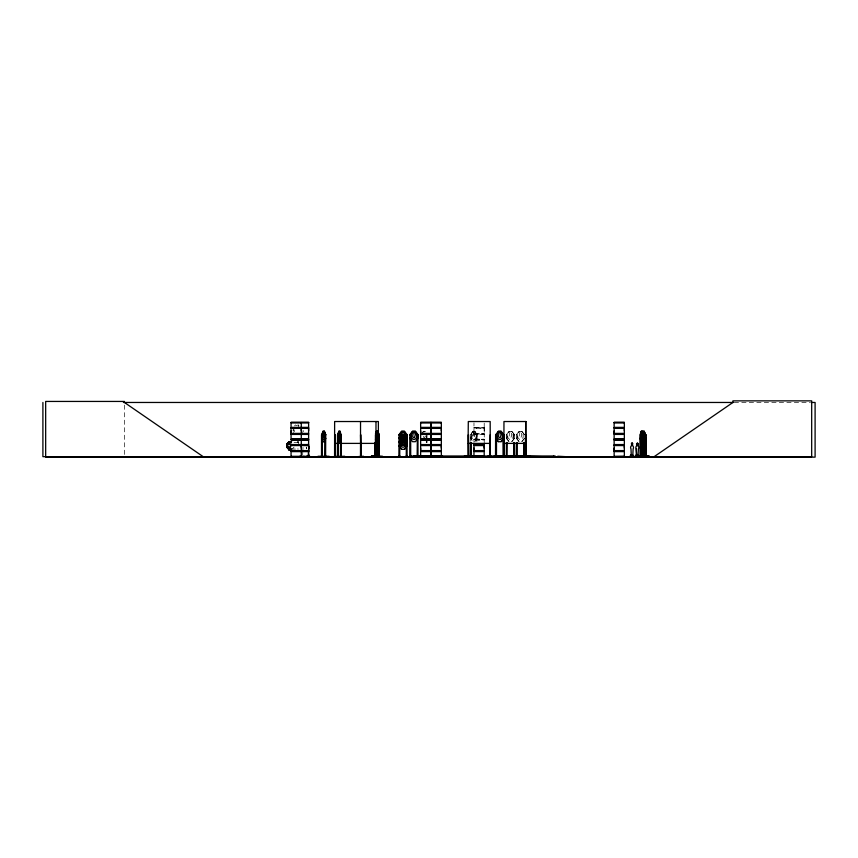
<?xml version="1.0" encoding="UTF-8"?>
<svg xmlns="http://www.w3.org/2000/svg" width="858" height="858" viewBox="0 0 858 858"><rect width="100%" height="100%" fill="white"/><g stroke="black" fill="none" stroke-linecap="round" stroke-linejoin="round"><path stroke-width="0.64" stroke-dasharray="4.29 3.22" d="M473.981 434.416L484.32 433.934L473.895 433.751L473.981 430.888M484.191 430.888L484.191 427.423L473.97 427.391L473.981 422.822M473.981 427.391L484.255 427.692M473.981 433.429L473.959 428.228L484.202 428.378L484.255 433.719M484.191 444.562L484.255 434.084M471.407 434.652L471.299 441.237M476.619 434.631L476.447 441.237M302.649 454.837L302.831 451.094M302.895 449.849L303.013 447.35M507.089 434.77L507.175 441.237M517.256 434.684L517.192 441.237M297.801 442.406L297.801 441.838M473.97 433.494L484.202 433.397M473.906 439.307L484.309 439.607L473.23 439.468L471.803 437.408L472.865 431.402L474.989 431.402L476.04 434.813L476.04 437.408L474.646 439.468M298.327 442.471L291.173 442.492M422.426 434.781L423.348 431.402M473.906 427.692L473.959 428.196M298.337 442.556L297.479 441.838M297.544 448.959L298.348 449.013M484.277 428.035L473.916 428.078M424.571 437.677L425.203 436.336M421.364 434.781L423.316 431.306M470.72 441.237L470.677 434.781L472.833 431.306L475.021 431.306L477.177 434.781L477.037 441.237M470.677 434.781L472.865 431.402M478.292 440.015L479.879 440.015M293.479 432.443L294.659 430.845L293.844 430.845A5.749 4.065 -90 0 1 293.983 429.354M302.424 432.443L303.668 430.845L302.863 430.845M511.786 441.623L514.478 438.213L514.564 434.781L511.829 431.306L509.051 431.306L506.317 434.781L506.317 438.245L509.051 441.709L511.829 441.709L514.564 438.245M521.814 441.623L524.495 438.213M524.592 438.245L521.857 441.709L519.079 441.709L516.344 438.245L516.344 434.781L519.079 431.306L521.857 431.306L524.592 434.781M292.439 448.916L294.069 447.093M513.781 434.77L514.457 434.813L514.457 441.237M734.244 402.466L809.802 402.466M423.251 431.306L425.225 431.306M423.284 431.402L425.193 431.402M511.786 431.402L509.094 431.402L507.754 434.813L507.754 437.408L509.555 439.468L511.347 439.468L513.116 437.408L513.116 434.813L511.786 431.402L514.478 434.813M521.814 431.402L519.122 431.402L517.771 434.813L517.771 437.408L519.573 439.468L521.374 439.468L523.144 437.408L523.144 434.813L521.814 431.402L524.495 434.813M423.884 431.853L424.571 431.853M484.202 434.416L473.97 434.416L473.981 442.288M471.289 434.77L470.538 434.813L470.538 441.237M517.117 434.77L516.452 434.813L516.452 441.237M507.175 434.813L506.435 434.813L506.435 441.237M477.048 438.213L474.967 441.709L472.779 441.709L470.624 438.245L472.833 441.709M473.959 439.253L484.212 439.253L473.981 439.124L473.991 440.004L484.191 440.015M291.173 449.045L298.327 449.066M513.749 434.534L513.717 441.237M298.101 441.752L298.069 442.556L298.048 441.838M516.43 438.213L519.122 441.623M506.402 438.213L509.094 441.623M474.967 431.306L477.177 434.781L476.276 434.813L476.276 441.237M423.348 436.336L423.949 437.677M484.202 427.391L484.202 422.522M476.855 434.813L476.855 441.237M427.048 434.781L426.984 438.213M426.984 438.663L426.984 442.524M426.78 438.663L426.78 442.524M426.469 436.089L426.469 439.95M426.265 438.663L426.265 442.524M426.115 434.813L426.115 437.408M298.38 424.946L298.38 427.37M298.305 441.752L298.38 444.562M124.431 405.105L124.431 455.351M293.114 430.845A6.885 4.869 -90 0 1 293.286 429.064M294.541 425.976A6.885 4.869 -90 0 1 295.56 424.882M295.881 425.868A5.749 4.065 -90 0 1 298.959 425.289M473.562 431.853L472.876 436.336L474.27 437.677L474.989 434.813L474.27 431.853L473.509 431.853M509.984 431.853L509.105 436.336L509.984 437.677L510.875 437.677L511.797 434.813L510.875 431.853L509.984 431.853M520.002 431.853L519.133 436.336L520.002 437.677L520.903 437.677L521.814 434.813L520.903 431.853L520.002 431.853M306.756 448.809L306.681 448.809A1.823 1.405 -90 0 1 306.317 447.05A1.823 1.405 -90 0 0 306.756 448.809"/><path stroke-width="1.29" d="M291.055 433.397L291.055 428.378L308.612 428.378L308.601 433.397L291.055 433.397L291.066 430.888M301.276 448.091L301.276 445.57L301.276 450.6M301.276 430.888L301.276 428.378L301.276 433.397M308.601 430.888L308.601 428.378M420.635 450.6L420.635 445.57L430.866 445.57L430.855 450.6L420.635 450.6L420.645 448.091M420.635 433.397L420.635 428.378L430.866 428.378L430.855 433.397L420.635 433.397L420.645 430.888M430.855 448.091L430.855 445.57M430.855 430.888L430.855 428.378M431.113 450.6L431.113 445.57L441.344 445.57L441.334 450.6L431.113 450.6L431.124 448.091M431.113 433.397L431.113 428.378L441.344 428.378L441.334 433.397L431.113 433.397L431.124 430.888M441.334 448.091L441.334 445.57M441.334 430.888L441.334 428.378M473.981 450.6L473.981 448.091M484.191 448.091L484.191 445.57L473.97 445.57L473.97 450.6L484.202 450.6L484.202 445.57M614.135 450.6L614.135 445.57L624.356 445.57L624.345 450.6L614.135 450.6L614.146 448.091M614.135 433.397L614.135 428.378L624.356 428.378L624.345 433.397L614.135 433.397L614.146 430.888M624.345 448.091L624.345 445.57M624.345 430.888L624.345 428.378M473.037 456.606L464.339 456.22L479.633 456.617M640.454 434.631L640.54 456.671M325.407 434.631L325.343 456.671M375.439 434.684L375.429 456.671M646.053 456.424L645.184 455.877L645.205 456.671L645.162 434.502L645.913 434.813L646.192 456.66M308.43 454.665L308.676 448.809A1.823 1.405 -90 0 0 308.387 445.946M308.451 455.834L308.751 448.809A1.823 1.405 -90 0 0 308.451 445.946L308.451 443.972M632.4 443.178L632.764 445.946A1.823 1.48 -90 0 1 633.14 448.809L632.764 455.834L631.295 455.834L630.984 448.809A1.823 1.48 -90 0 1 631.359 445.946L632.099 443.06M638.02 455.834L638.384 448.809A1.823 1.48 -90 0 0 638.084 445.946L637.644 443.178M399.056 434.813L399.871 434.545L399.71 456.671M417.385 434.684L417.16 456.671M495.72 434.813L496.535 434.545L496.46 456.671M404.944 442.331L404.182 442.417L402.949 440.218L400.976 442.438L402.488 439.736L401.04 437.108L402.981 439.199L404.858 437.119L403.432 439.714L405.062 442.181M631.359 443.972L631.574 443.329M631.316 454.794L632.099 454.89L631.123 454.633L631.231 456.424M631.402 455.169L631.938 454.729M636.625 443.736L636.604 445.946A1.823 1.48 -90 0 0 636.293 448.809L636.539 455.834L638.084 455.834M637.28 455.148L636.518 455.008L637.28 454.761M637.183 455.169L636.368 454.633L636.368 456.231M637.183 454.729L636.582 455.019M340.058 441.709L338.846 441.709L340.058 431.306L338.846 431.306L337.762 434.813L337.762 456.671M339.307 431.853C337.741 439.049 341.259 439.039 339.671 431.853L339.221 431.853M473.938 456.66L473.97 451.608L484.202 451.608L484.202 456.456L473.916 456.477M614.071 456.628L624.367 456.467L624.356 451.608L614.135 451.608L614.135 456.456M357.55 456.66L363.481 456.231M642.717 433.826L643.639 431.853M333.826 456.606L344.712 456.263M636.368 456.66L636.486 455.469M636.539 456.263L649.249 456.263L630.233 456.649M643.21 434.545L643.189 456.671M375.697 434.813L376.372 431.402L377.788 431.402M317.986 456.263L329.161 456.263M324.989 456.66L325.053 434.813L324.421 431.402L323.048 431.402L322.479 437.408L323.348 439.468L324.206 439.468L325.053 437.408M382.571 456.606L371.31 456.231L382.529 456.671M467.985 456.563L468.296 421.525L490.175 421.525L490.283 456.617L487.762 456.22M503.667 456.66L503.753 434.813L501.126 431.306L498.348 431.306L495.613 434.781L495.527 456.617M503.871 456.252L493.886 456.22M503.893 456.563L503.957 421.525L525.825 421.525M631.971 455.137L631.402 454.729M637.816 455.469L637.966 456.66M644.508 456.263L643.972 456.617L643.8 434.813L643.135 434.813M420.635 456.456L420.635 451.608L430.866 451.608L430.866 456.456L418.264 456.563L429.955 456.606M631.928 455.051L631.338 455.019M402.606 439.489L401.737 442.449L402.606 445.323M338.942 441.602L337.805 434.781L338.931 431.306M339.983 441.709L341.141 438.213L341.173 434.781L339.983 431.306M473.048 456.263L464.339 456.263M641.291 431.306L640.497 434.813M641.312 431.402L640.079 434.781L640.165 456.66M645.591 456.671L645.731 434.781L644.176 431.306L641.216 431.306L642.374 441.709L643.586 438.245M642.449 441.709L643.554 438.213M636.561 443.736L637.344 443.06L637.987 443.511M340.583 437.408L339.865 439.468L339.135 439.468L338.395 437.408L338.942 431.402L340.047 431.402L340.583 434.813L340.476 456.671M324.442 431.306L323.026 431.306L321.761 434.813L321.804 456.671M323.112 431.306L321.847 434.813L321.932 456.671M324.335 441.623L325.75 438.245L324.356 441.709M291.023 456.66L309.577 456.649L309.416 455.469L308.301 455.469M376.426 431.306L375.472 433.676L376.447 431.402M377.734 441.709L379.182 438.245L377.81 441.709L376.351 441.709M401.726 431.402L400.375 434.813L400.375 437.408L402.177 439.468L403.979 439.468L405.748 437.408L405.748 434.813L404.418 431.402L401.726 431.402L399.034 434.813L398.895 456.606M401.726 434.867L400.375 438.277L400.375 440.883L402.177 442.942L403.979 442.942L405.748 440.883L405.748 438.277L404.418 434.867L401.726 434.867L399.034 438.277L401.683 441.709L404.461 441.709L407.196 438.245L404.461 434.781L403.507 431.853L402.606 431.853L401.737 434.813L401.737 436.336L402.606 437.677L403.507 437.677L404.418 434.813L401.683 434.781L398.949 438.245M401.726 439.049L400.375 442.449L400.375 445.055L402.177 447.115L403.979 447.115L405.748 445.055L405.748 442.449L404.418 439.049L407.1 442.449L407.196 445.892L404.461 449.356L401.683 449.356L398.949 445.892L401.726 449.27M412.623 431.402L411.272 434.813L411.272 437.408L413.084 439.468L414.875 439.468L416.645 437.408L416.645 434.813L415.315 431.402L412.623 431.402L409.931 434.813L410.692 434.802M417.299 434.77L417.985 434.813L417.985 456.671L418.071 455.877M378.378 437.408L377.499 439.468L376.598 439.468L375.697 437.408M631.853 454.837L631.531 454.976M403.507 445.323L404.418 443.972L403.507 439.489M307.743 456.531L307.164 456.649L307.861 456.66M308.891 456.649L309.416 456.52M398.949 434.781L401.683 431.306L404.461 431.306L407.196 434.781L407.196 441.72L404.461 445.184L401.683 445.184L398.949 441.72M398.949 442.417L401.683 438.953L404.461 438.953L407.196 442.417M404.418 449.27L407.1 445.86M501.083 441.623L503.775 438.213L501.126 441.709L498.348 441.709L495.613 438.245M630.609 456.638L630.351 455.469L631.402 455.469L631.402 456.231M636.207 456.638L635.424 456.638L635.606 455.469L636.657 455.469L636.668 456.424M640.808 456.424L640.98 456.638M286.658 444.315L289.167 441.58L286.658 444.315L286.722 447.093L289.189 449.742L286.658 447.093L291.034 448.402M325.15 456.617L325.225 455.877M468.243 456.606L468.211 455.877M614.103 439.275L624.367 439.468M654.161 456.671L732.925 402.466L732.925 400.868L811.679 400.868L811.679 456.671L42.9 456.671L42.9 402.466M286.776 444.358L289.189 443.028L291.034 443.028M298.048 456.66L304.375 456.424M300.15 456.66L299.453 456.649L300.032 456.231M632.55 456.531L632.571 455.469M636.175 456.66L635.596 456.424M631.724 443.178L632.732 443.511M287.033 445.27L289.189 444.358L291.216 445.27L290.272 447.039L287.033 446.16M334.406 456.617L335.457 455.877L335.457 456.671M409.759 456.617L409.845 434.781L412.58 431.306L415.358 431.306L418.093 434.781L418.093 438.245L415.358 441.709L412.58 441.709L409.845 438.245M431.091 439.264L441.355 439.468M431.113 456.456L431.124 451.608L441.344 451.608L441.344 456.456L431.091 456.66M406.402 434.77L407.089 434.813L407.089 456.671L407.175 455.877L406.263 455.877M503.045 434.77L503.753 434.813L501.083 431.402L498.391 431.402L497.039 434.813L497.039 437.408L498.852 439.468L500.643 439.468L502.413 437.408L502.413 434.813L501.083 431.402M123.423 402.466L733.333 402.466M811.078 402.466L815.1 402.466L815.1 457.132L45.667 457.132L45.667 401.437L124.431 401.437L124.431 402.466L203.185 456.671M291.044 422.318L308.623 422.318M420.624 422.318L430.877 422.318M431.102 422.318L441.355 422.318M614.124 422.318L624.367 422.318M291.066 422.822L308.601 422.822M420.645 422.822L430.855 422.822M431.124 422.822L441.334 422.822M614.146 422.822L624.345 422.822M290.98 427.713L308.687 427.713M420.57 427.713L441.42 427.713M614.06 427.713L624.431 427.713M290.98 428.024L308.687 428.024M420.57 428.024L441.42 428.024M614.06 428.024L624.431 428.024M376.351 431.306L377.81 431.306L379.182 434.781L379.107 438.245M644.154 431.402L641.237 431.402L640.669 437.408L641.419 439.468L642.17 439.468L642.91 437.408L642.352 431.402M377.338 431.853L376.372 434.813L376.812 437.677L377.713 436.336L377.263 431.853M290.98 433.751L308.687 433.751M420.57 433.751L441.42 433.751M614.06 433.751L624.431 433.751M290.98 434.062L308.687 434.062M420.57 434.062L441.42 434.062M614.06 434.062L624.431 434.062M322.158 434.502L322.158 456.66M338.116 434.502L338.106 456.671M340.819 434.502L340.701 456.671M324.335 431.402L325.75 434.781L324.356 431.306M642.374 431.306L643.586 434.781M645.731 434.781L644.101 431.306M322.19 434.813L321.525 434.813L321.525 456.671L321.482 455.877L322.2 455.877M325.01 434.813L325.708 434.813M334.631 434.813L335.371 434.813L335.296 456.671M338.138 434.813L337.505 434.813L337.387 456.66M340.744 434.813L341.076 456.671M360.532 434.813L360.993 456.671L360.478 455.877M378.442 434.813L379.182 434.781L377.734 431.306M468.286 434.813L468.661 456.671M490.175 434.813L489.768 456.671M503.957 434.813L504.322 456.671L504.365 455.877M643.05 437.677L644.079 436.336L643.564 431.853M337.848 438.213L338.931 441.709M640.079 438.245L641.291 441.709M645.731 438.245L644.101 441.709L641.216 441.709M308.601 439.124L291.066 439.124L291.066 434.416L308.612 434.416L308.612 439.253L290.959 439.393L308.623 439.521M430.855 439.124L420.645 439.124L420.635 434.416L430.866 434.416L430.866 439.253L420.624 439.264M431.124 439.124L441.334 439.124L441.344 434.416L431.113 434.416L431.113 439.253L441.355 439.264M614.146 439.124L624.345 439.124L624.345 434.416L614.135 434.416L614.135 439.253L624.367 439.253M420.624 439.521L430.877 439.521M642.803 439.468L643.832 439.468L644.841 437.408L644.079 431.402M291.044 439.725L308.623 439.704L308.601 444.562L291.055 444.562M291.066 440.015L308.601 440.015M420.645 440.015L430.855 440.015M431.124 440.015L441.334 440.015M614.146 440.015L624.345 440.015M291.623 441.58L288.599 441.752L288.599 442.492L291.173 442.492M323.112 441.709L321.718 438.245L323.026 441.709L324.442 441.709M334.631 443.393L378.367 443.393M468.307 443.393L490.175 443.393M503.957 443.393L525.825 443.393M638.084 443.972L638.084 445.946M473.97 444.562L484.202 444.562M290.98 444.916L308.687 444.916M420.57 444.916L441.42 444.916M473.895 444.916L484.266 444.916M614.06 444.916L624.431 444.916M401.726 445.098L404.418 445.098M290.98 445.227L308.687 445.227M420.57 445.227L441.42 445.227M473.895 445.227L484.266 445.227M614.06 445.227L624.431 445.227M291.055 445.57L308.612 445.57M636.228 448.809L636.604 455.834M291.173 449.045L288.599 449.045L288.599 449.785L291.602 449.742L289.103 449.828M291.055 450.6L308.612 450.6M290.98 450.943L308.687 450.943M420.57 450.943L441.42 450.943M473.895 450.943L484.266 450.943M614.06 450.943L624.431 450.943M290.98 451.254L308.687 451.254M420.57 451.254L441.42 451.254M473.895 451.254L484.266 451.254M614.06 451.254L624.431 451.254M308.612 451.608L291.055 451.608L291.055 456.456M324.946 455.877L325.686 455.877L325.611 456.671L325.665 434.781M337.43 455.877L338.138 455.877M341.109 455.877L340.411 455.877L340.444 456.671M375.482 455.877L374.731 455.877L374.764 456.671M375.675 455.877L376.244 455.877M377.541 455.877L379.129 455.877L378.925 456.628M398.97 455.877L399.882 455.877L399.882 456.671M409.877 455.877L410.778 455.877L410.778 456.671M640.122 455.877L640.829 455.877M641.033 455.877L641.827 455.877M643.157 455.877L643.865 455.877M306.521 456.231L309.255 456.231L309.255 455.469M410.778 456.102L417.16 456.102M439.242 456.22L441.977 456.22M442.546 456.22L443.06 456.671M491.409 456.22L490.883 456.671M507.26 456.102L513.631 456.102M517.277 456.102L543.178 456.671M557.743 456.22L565.926 456.671M649.216 456.22L635.006 456.424M291.066 456.317L308.601 456.317M371.299 456.263L382.561 456.263M418.264 456.263L430.855 456.317M431.124 456.317L441.334 456.317M473.981 456.317L484.191 456.317M614.146 456.317L624.345 456.317M410.66 434.534L410.703 456.671M406.381 434.534L406.263 456.671M524.678 456.617L524.57 455.877M377.713 431.402L378.378 434.813L378.432 456.671L378.657 434.523M378.539 456.617L378.281 455.877M525.911 456.606L525.922 421.525M379.043 456.606L379.064 434.813M495.699 438.213L498.391 441.623M415.315 431.402L418.007 434.813M375.472 439.35L376.426 441.709M526.072 456.628L525.997 455.877M375.654 456.628L375.729 434.813L376.19 456.671L376.222 455.877M645.484 437.376L645.441 456.671M643.511 434.781L643.446 456.671M643.425 455.877L643.425 456.671M641.763 441.237L641.805 456.671M641.527 441.237L641.57 456.671M641.334 441.237L641.441 456.671M641.291 455.877L641.119 456.671L641.108 441.237M640.765 438.663L640.797 456.671M640.39 455.877L640.39 456.671M638.695 456.424L638.695 455.469L637.644 455.469L637.548 456.424M638.524 455.469L638.524 456.231M637.129 454.633L637.054 456.231M635.778 455.469L635.885 456.424M633.451 456.424L633.451 455.469L632.4 455.469L632.4 456.231M633.279 455.469L633.279 456.231L630.523 456.231L630.523 455.469M568.618 456.671L568.071 456.671M567.256 456.671L566.709 456.671M556.971 456.671L556.424 456.671M556.005 456.671L543.543 456.671M555.137 456.671L555.137 455.995L413.642 455.995L413.642 456.671M553.721 456.22L553.539 455.995M526.201 456.671L526.211 434.813L525.45 434.813L525.45 456.671M525.675 421.525L525.664 456.671M525.632 455.877L525.471 456.671M524.485 442.524L524.463 456.671M523.745 442.524L523.702 456.671M523.659 455.877L523.573 456.671M517.277 455.877L517.277 456.671L517.192 442.524M516.537 455.877L516.537 456.671M516.452 442.524L516.366 456.671M514.457 442.524L514.543 456.671M514.371 455.877L514.371 456.671M513.717 442.524L513.803 456.671M513.631 455.877L513.631 456.671M507.26 455.877L507.26 456.671M507.175 442.524L507.089 456.671M506.52 455.877L506.52 456.671M506.435 442.524L506.349 456.671M504.869 455.995L504.869 456.671M502.96 434.523L503.099 456.671M502.927 455.877L502.927 456.671M496.546 455.877L496.546 456.671M495.806 455.877L495.817 456.671M488.47 455.995L488.47 456.671M477.037 455.877L477.016 456.671M476.93 455.877L476.855 456.671M476.737 455.877L476.769 456.671M476.544 455.877L476.576 456.671M476.383 456.671L476.319 455.877L476.211 456.671M471.364 455.877L471.364 456.671M471.128 442.524L471.192 456.671M470.999 455.877L471.031 456.671M470.838 455.877L470.806 456.671M470.72 442.524L470.645 456.671M470.538 442.524L470.538 456.671M468.575 434.813L468.575 456.671M438.502 456.671L436.39 456.671M426.984 455.877L427.037 456.671L426.834 455.877M426.78 455.877L426.651 456.671M426.555 455.877L426.587 456.671M426.297 455.877L426.415 456.671M426.201 456.102L426.201 456.671M421.997 456.102L421.997 456.671M421.943 455.877L421.793 456.671L421.643 455.877M421.428 455.877L421.557 456.671M421.375 455.877L421.257 456.671L421.224 455.877M417.331 455.877L417.331 456.671M415.24 455.995L415.24 456.671M410.038 455.877L410.038 456.671M406.606 456.671L399.549 456.671M406.435 455.877L406.478 456.671M399.142 455.877L399.142 456.671M378.818 434.813L378.732 456.671M378.367 434.384L378.367 421.525L334.631 421.525L334.577 456.671M377.713 455.877L377.713 456.671M377.627 440.079L377.541 456.671M375.997 421.525L375.901 456.671M375.214 456.671L375.171 442.524L375.053 456.671M374.796 442.524L374.796 456.671M360.8 434.813L360.832 456.671M360.532 421.525L360.499 456.671M340.819 455.877L340.851 456.671M337.805 439.95L337.837 456.671M308.687 456.231L308.601 454.633L308.462 456.424M301.287 422.522L301.276 427.37M301.287 434.416L301.287 439.253M301.287 439.725L301.276 444.562M301.287 451.608L301.287 456.456M288.803 441.752L288.803 442.492M288.803 449.045L288.803 449.785M287.098 445.27L287.098 446.16M521.707 456.563L530.158 456.22L521.718 456.671M376.136 433.644L376.855 436.261L376.104 438.964L377.08 436.754L378.013 439.006L377.327 436.25L378.056 433.73L377.102 435.735L376.136 433.644M641.602 431.853C639.929 440.197 644.176 437.762 641.602 431.853M323.552 431.853L323.134 436.336L323.981 437.677L324.421 434.813L323.477 431.853M402.606 435.317L401.737 439.8L402.606 441.151L403.507 441.151L404.418 438.277L403.507 435.317L402.606 435.317M413.502 431.853L412.634 436.336L413.502 437.677L414.403 437.677L415.315 434.813L414.403 431.853L413.502 431.853M499.27 431.853L498.401 436.336L499.27 437.677L500.171 437.677L501.083 434.813L500.171 431.853L499.27 431.853M308.623 422.501L291.044 422.511L291.066 427.37L308.612 427.37L308.612 422.522M430.877 422.501L420.624 422.522L420.645 427.37L430.866 427.37L430.866 422.522M441.355 422.522L431.102 422.511L431.124 427.37L441.344 427.37L441.344 422.522M624.367 422.501L614.124 422.501L614.146 427.37L624.356 427.37L624.356 422.522M430.877 439.704L420.624 439.704L420.645 444.562L430.866 444.562L430.866 439.725M441.355 439.693L431.102 439.725L431.124 444.562L441.344 444.562L441.344 439.725M624.367 439.725L614.124 439.693L614.146 444.562L624.356 444.562L624.356 439.725M631.885 456.231L631.885 454.633L631.799 456.231"/></g></svg>
